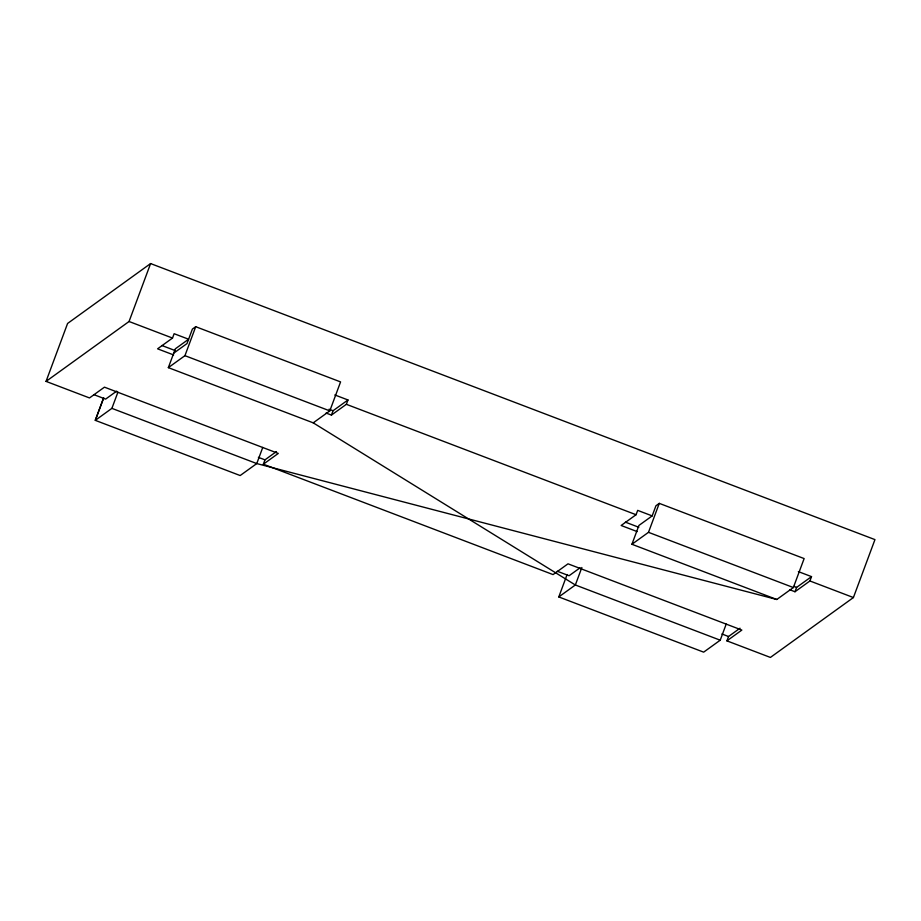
<?xml version="1.0" encoding="UTF-8"?>
<svg xmlns="http://www.w3.org/2000/svg" width="921" height="921" viewBox="0 0 921 921"><rect width="100%" height="100%" fill="white"/><g stroke="black" fill="none" stroke-linecap="round" stroke-linejoin="round"><path stroke-width="1.38" d="M726.911 640.855L741.854 630.079L568.004 563.825L553.072 574.6L263.36 464.196L278.292 453.42L104.453 387.165L89.51 397.941L46.05 381.386L67.59 323.455L150.595 263.567L874.95 539.614L853.41 597.545L770.405 657.433L726.911 640.855L728.523 636.515L740.024 628.214M46.05 381.386L129.055 321.498L150.595 263.567M262.761 447.433L256.763 463.574L240.162 475.547L95.289 420.344L111.89 408.36L117.9 392.231M173.632 354.942L157.583 348.829L172.515 338.065L174.127 333.713L188.621 339.239L175.347 348.806L168.347 367.64L313.221 422.843L575.349 584.985L720.222 640.199L726.22 624.058M168.347 367.64L184.937 355.667L195.713 326.702L340.574 381.916L329.81 410.881L313.221 422.843M263.36 464.196L264.972 459.855L276.461 451.555M326.08 413.045L331.433 415.083L333.045 410.743L347.977 399.967L334.807 394.948M331.433 415.083L346.354 404.307L347.977 399.967M720.222 640.199L703.656 652.149L558.782 596.935L567.106 574.554M581.853 567.509L575.349 584.985L558.782 596.935M637.182 531.601L621.145 525.488L636.066 514.724L637.689 510.372L652.172 515.898L655.948 505.756L659.263 503.361L804.137 558.575L793.361 587.54L776.794 599.49L256.763 463.574L111.89 408.36M776.794 599.49L631.921 544.276L638.921 525.454L652.172 515.898M631.921 544.276L648.488 532.326L659.263 503.361M789.642 589.705L794.984 591.743L796.596 587.402L811.528 576.627L798.357 571.607M794.984 591.743L809.916 580.967L811.528 576.627M195.713 326.702L192.385 329.096L186.998 343.579L173.735 353.157M116.679 391.137L105.616 399.115L93.758 394.602M580.138 567.762L569.074 575.74L557.297 571.25M129.055 321.498L172.515 338.065M346.354 404.307L636.066 514.724M809.916 580.967L853.41 597.545M161.877 345.502L175.243 350.602M329.039 409.212L333.045 410.743M625.428 522.161L638.806 527.261M793.925 586.378L796.596 587.402M184.937 355.667L329.81 410.881M648.488 532.326L793.361 587.54M258.387 457.346L264.972 459.855M721.903 633.982L728.523 636.515M103.647 397.941L95.289 420.344L103.636 397.941"/></g></svg>
